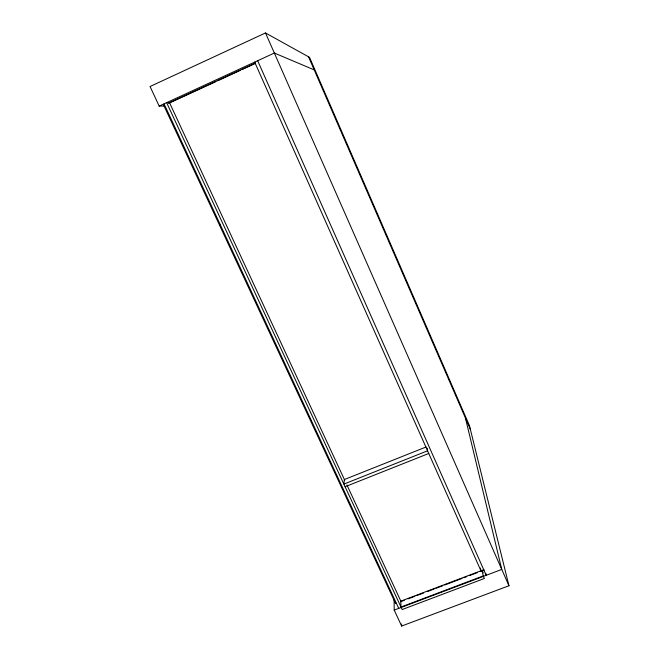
<?xml version="1.0" encoding="UTF-8"?>
<svg xmlns="http://www.w3.org/2000/svg" width="659" height="659" viewBox="0 0 659 659"><rect width="100%" height="100%" fill="white"/><g stroke="black" fill="none" stroke-linecap="round" stroke-linejoin="round"><path stroke-width="0.99" d="M394.107 599.838L394.197 610.094L401.636 626.05L508.954 585.744L469.439 425.599L309.524 57.358L265.495 32.95L150.046 86.51L159.181 106.091L164.305 105.992M159.181 106.091L274.342 53.041L314.244 69.903M168.383 103.158L255.667 62.967M169.157 103.133L215.888 81.617M217.758 80.76L240.189 70.431M242.059 69.566L255.148 63.544M426.151 446.959L344.402 479.521L343.858 484.101L427.567 450.805L427.287 448.268M345.085 486.737L428.762 453.483M482.116 570.34L400.845 601.14L400.977 607.038L483.228 575.933L482.116 570.34L483.245 572.86M254.671 62.103L480.955 570.826L483.747 569.763M400.45 601.774L404.296 600.316M408.143 598.858L414.873 596.313M416.793 595.579L423.523 593.034M427.37 591.576L434.1 589.022M436.027 588.298L442.757 585.744M444.677 585.019L461.992 578.454M463.911 577.729L466.794 576.633M469.678 575.538L477.371 572.63M480.254 571.534L484.101 570.076M394.197 610.094L501.763 569.425L465.386 417.839M164.486 105.283L163.737 105.292L395.639 603.595L395.622 602.095M164.042 103.85L398.744 608.381M219.562 223.665L220.427 225.526M344.772 480.32L169.503 102.639L166.636 102.656L402.147 609.55L484.357 578.487L483.228 575.933M346.939 484.983L401.034 601.552M257.669 60.727L486.21 575.307L485.798 573.289M265.495 32.95L508.954 585.744M308.536 56.814L470.361 429.339M480.411 568.05L480.955 570.826M401.586 623.991L401.636 626.05"/></g></svg>
